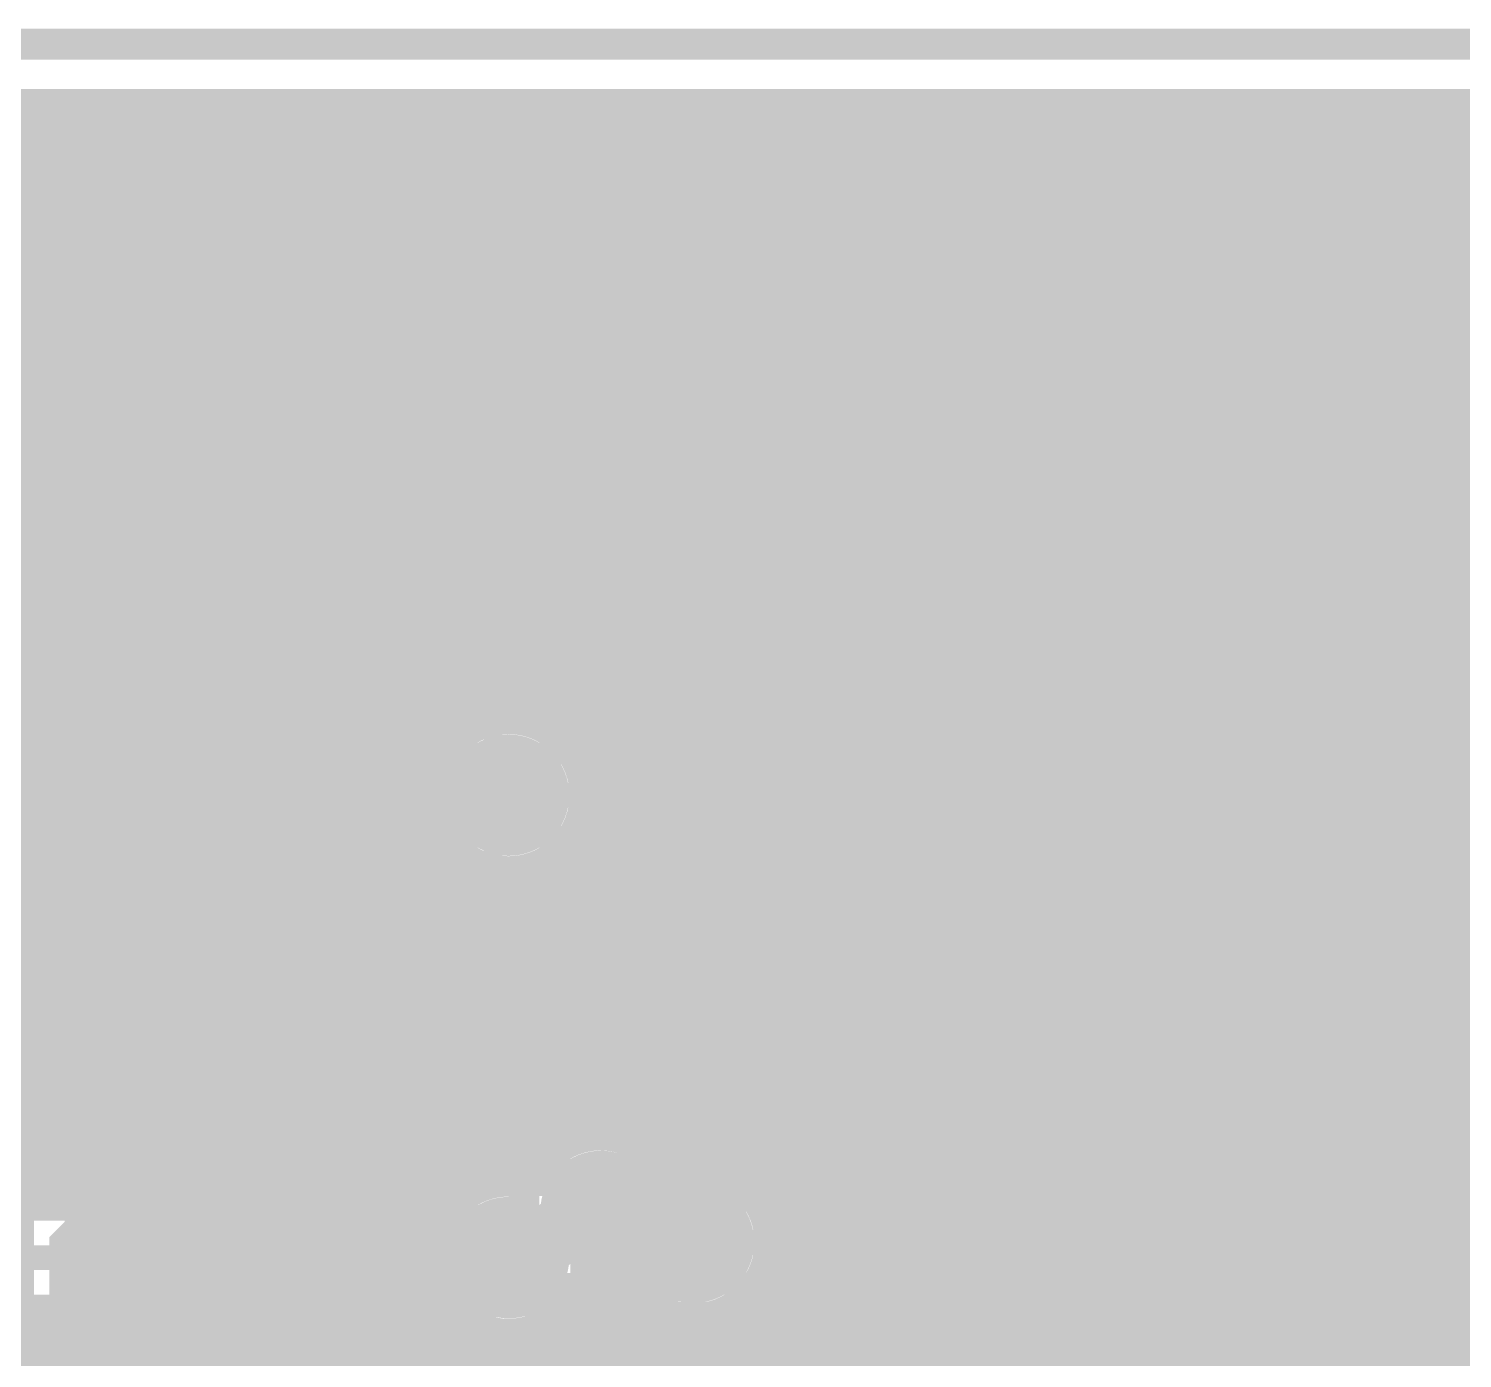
# Model space of a CAD drawing. Extents: x -4 to 136, y -50 to 40.
# Drawn here: x 77.96 to 89.78, y 23.17 to 34.13 of the extents above; entities that cross this region are included whole.
import ezdxf

# ---------------------------------------------------------------- set-up
doc = ezdxf.new("R2010")
doc.units = 0
doc.header["$MEASUREMENT"] = 0
doc.layers.get('0').update_dxf_attribs({"linetype": 'CONTINUOUS'})
for name, color, linetype in [('25-335-0_BOT', 7, 'CONTINUOUS'), ('25-335-0_DRD', 7, 'CONTINUOUS'), ('25-335-0_GND', 6, 'CONTINUOUS'), ('25-335-0_IN1', 4, 'CONTINUOUS'), ('25-335-0_SMT', 5, 'CONTINUOUS'), ('25-335-0_SPT', 10, 'CONTINUOUS'), ('25-335-0_SST', 9, 'CONTINUOUS'), ('25-335-0_TOP', 12, 'CONTINUOUS'), ('THRUHOLE_TAP', 15, 'CONTINUOUS')]:
    doc.layers.add(name, color=color, linetype=linetype)

# ---------------------------------------------------------------- blocks, each defined once
blk = doc.blocks.new('ROUND_40')
at = {"const_width": 0.29972}
blk.add_lwpolyline([(-0.14986, 0, 1), (0.14986, 0, 1)], format="xyb", close=True, dxfattribs=at)
blk = doc.blocks.new('ROUND_60')
at = {"const_width": 0.50038}
blk.add_lwpolyline([(-0.25019, 0, 1), (0.25019, 0, 1)], format="xyb", close=True, dxfattribs=at)
blk = doc.blocks.new('ROUND_62')
at = {"const_width": 0.50038}
blk.add_lwpolyline([(-0.25019, 0, 1), (0.25019, 0, 1)], format="xyb", close=True, dxfattribs=at)
blk = doc.blocks.new('RECTANGLE_2')
blk.add_solid([(0.4826, 0.4064), (0.4826, -0.4064), (-0.4826, 0.4064), (-0.4826, -0.4064)])
blk = doc.blocks.new('RECTANGLE_6')
blk.add_solid([(0.63627, 0.51308), (0.63627, -0.51308), (-0.63627, 0.51308), (-0.63627, -0.51308)])
blk = doc.blocks.new('RECTANGLE_10')
blk.add_solid([(0.6985, 0.4445), (0.6985, -0.4445), (-0.6985, 0.4445), (-0.6985, -0.4445)])
blk = doc.blocks.new('RECTANGLE_18')
blk.add_solid([(0.9017, 0.508), (0.9017, -0.508), (-0.9017, 0.508), (-0.9017, -0.508)])
blk = doc.blocks.new('ROUND_23')
at = {"const_width": 0.10033}
blk.add_lwpolyline([(-0.050164, 0, 1), (0.050164, 0, 1)], format="xyb", close=True, dxfattribs=at)

msp = doc.modelspace()

# ---------------------------------------------------------------- linework, layer by layer
at = {"layer": '25-335-0_BOT'}
for points, const_width in [([(94.33306, 33.401), (37.06622, 33.401)], 0.254), ([(77.9526, 33.401), (77.9526, 31.8008)], 0.254), ([(78.1812, 33.401), (78.1812, 31.8008)], 0.254), ([(78.4098, 33.401), (78.4098, 31.8008)], 0.254), ([(78.6384, 33.401), (78.6384, 31.8008)], 0.254), ([(78.867, 33.401), (78.867, 31.8008)], 0.254), ([(79.0956, 33.401), (79.0956, 31.8008)], 0.254), ([(79.3242, 33.401), (79.3242, 31.8008)], 0.254), ([(79.5528, 33.401), (79.5528, 31.8008)], 0.254), ([(79.7814, 33.401), (79.7814, 31.8008)], 0.254), ([(80.01, 33.401), (80.01, 31.8008)], 0.254), ([(80.2386, 33.401), (80.2386, 31.8008)], 0.254), ([(80.4672, 33.401), (80.4672, 31.8008)], 0.254), ([(80.6958, 33.401), (80.6958, 31.8008)], 0.254), ([(80.9244, 33.401), (80.9244, 31.8008)], 0.254), ([(81.153, 33.401), (81.153, 31.8008)], 0.254), ([(81.3816, 33.401), (81.3816, 31.8008)], 0.254), ([(81.6102, 33.401), (81.6102, 31.8008)], 0.254), ([(81.8388, 33.401), (81.8388, 31.8008)], 0.254), ([(82.0674, 33.401), (82.0674, 31.8008)], 0.254), ([(82.296, 33.401), (82.296, 31.8008)], 0.254), ([(82.5246, 33.401), (82.5246, 31.8008)], 0.254), ([(82.7532, 33.401), (82.7532, 31.8008)], 0.254), ([(82.9818, 33.401), (82.9818, 31.8008)], 0.254), ([(83.2104, 33.401), (83.2104, 31.8008)], 0.254), ([(83.439, 33.401), (83.439, 31.8008)], 0.254), ([(83.6676, 33.401), (83.6676, 31.8008)], 0.254), ([(83.8962, 33.401), (83.8962, 31.8008)], 0.254), ([(84.1248, 33.401), (84.1248, 31.8008)], 0.254), ([(84.3534, 33.401), (84.3534, 31.8008)], 0.254), ([(84.582, 33.401), (84.582, 31.8008)], 0.254), ([(84.8106, 33.401), (84.8106, 31.73476)], 0.254), ([(85.0392, 33.401), (85.0392, 31.5214)], 0.254), ([(85.2678, 33.401), (85.2678, 31.2928)], 0.254), ([(85.4964, 33.401), (85.4964, 31.0642)], 0.254), ([(85.725, 33.401), (85.725, 30.8356)], 0.254), ([(85.9536, 33.401), (85.9536, 30.607)], 0.254), ([(86.1822, 33.401), (86.1822, 30.3784)], 0.254), ([(86.4108, 33.401), (86.4108, 30.1498)], 0.254), ([(86.6394, 33.401), (86.6394, 29.9212)], 0.254), ([(86.868, 33.401), (86.868, 29.6926)], 0.254), ([(87.0966, 33.401), (87.0966, 29.464)], 0.254), ([(87.3252, 33.401), (87.3252, 29.2354)], 0.254), ([(87.5538, 33.401), (87.5538, 29.0068)], 0.254), ([(87.7824, 33.401), (87.7824, 28.7782)], 0.254), ([(88.011, 33.401), (88.011, 28.5496)], 0.254), ([(88.2396, 33.401), (88.2396, 28.321)], 0.254), ([(88.4682, 33.401), (88.4682, 28.0924)], 0.254), ([(88.6968, 33.401), (88.6968, 27.8638)], 0.254), ([(88.9254, 33.401), (88.9254, 27.6352)], 0.254), ([(89.154, 33.401), (89.154, 27.4066)], 0.254), ([(89.3826, 33.401), (89.3826, 27.178)], 0.254), ([(89.6112, 33.401), (89.6112, 26.9494)], 0.254), ([(89.8398, 33.401), (89.8398, 26.7208)], 0.254), ([(94.18066, 33.2486), (40.41648, 33.2486)], 0.254), ([(93.95206, 33.02), (40.75938, 33.02)], 0.254), ([(93.72346, 32.7914), (40.8686, 32.7914)], 0.254), ([(93.49486, 32.5628), (40.88384, 32.5628)], 0.254), ([(93.26626, 32.3342), (52.8828, 32.3342)], 0.254), ([(93.03766, 32.1056), (53.03774, 32.1056)], 0.254), ([(92.80906, 31.877), (74.66584, 31.877)], 0.254), ([(84.582, 31.8008), (74.7522, 31.8008)], 0.254), ([(84.8868, 31.6738), (92.78112, 23.77948)], 0.254), ([(92.58046, 31.6484), (84.9122, 31.6484)], 0.254), ([(92.35186, 31.4198), (85.1408, 31.4198)], 0.254), ([(74.295, 31.369), (84.582, 31.369), (93.091, 22.86), (93.091, 16.129), (93.345, 15.875), (93.345, 12.954), (94.234, 12.065), (94.234, 11.049), (95.885, 9.398), (97.155, 9.398)], 0.2032), ([(92.12326, 31.1912), (85.3694, 31.1912)], 0.254), ([(91.89466, 30.9626), (85.598, 30.9626)], 0.254), ([(84.40166, 30.9372), (74.7522, 30.9372)], 0.254), ([(77.9526, 30.9372), (77.9526, 25.80386)], 0.254), ([(78.1812, 30.9372), (78.1812, 24.4348)], 0.254), ([(78.4098, 30.9372), (78.4098, 24.4348)], 0.254), ([(78.6384, 30.9372), (78.6384, 24.4348)], 0.254), ([(78.867, 30.9372), (78.867, 24.4348)], 0.254), ([(79.0956, 30.9372), (79.0956, 24.4348)], 0.254), ([(79.3242, 30.9372), (79.3242, 24.4348)], 0.254), ([(79.5528, 30.9372), (79.5528, 24.4348)], 0.254), ([(79.7814, 30.9372), (79.7814, 24.4348)], 0.254), ([(80.01, 30.9372), (80.01, 24.4348)], 0.254), ([(80.2386, 30.9372), (80.2386, 24.4348)], 0.254), ([(80.4672, 30.9372), (80.4672, 24.4348)], 0.254), ([(80.6958, 30.9372), (80.6958, 24.4348)], 0.254), ([(80.9244, 30.9372), (80.9244, 24.4348)], 0.254), ([(81.153, 30.9372), (81.153, 24.4348)], 0.254), ([(81.3816, 30.9372), (81.3816, 28.14828)], 0.254), ([(81.6102, 30.9372), (81.6102, 28.36418)], 0.254), ([(81.8388, 30.9372), (81.8388, 28.43784)], 0.254), ([(82.0674, 30.9372), (82.0674, 28.4226)], 0.254), ([(82.296, 30.9372), (82.296, 28.31338)], 0.254), ([(82.5246, 30.9372), (82.5246, 27.97048)], 0.254), ([(82.7532, 30.9372), (82.7532, 25.00884)], 0.254), ([(82.9818, 30.9372), (82.9818, 24.93518)], 0.254), ([(83.2104, 30.9372), (83.2104, 24.71928)], 0.254), ([(83.439, 30.9372), (83.439, 24.75992)], 0.254), ([(83.6676, 30.9372), (83.6676, 24.71674)], 0.254), ([(83.8962, 30.9372), (83.8962, 24.5618)], 0.254), ([(84.1248, 30.9372), (84.1248, 18.9992)], 0.254), ([(84.3534, 30.9372), (84.3534, 13.39088)], 0.254), ([(84.40166, 30.9372), (92.6592, 22.67966)], 0.254), ([(84.60486, 30.734), (52.8828, 30.734)], 0.254), ([(84.582, 30.75686), (84.582, 13.19784)], 0.254), ([(91.66606, 30.734), (85.8266, 30.734)], 0.254), ([(84.83346, 30.5054), (52.8828, 30.5054)], 0.254), ([(84.8106, 30.52826), (84.8106, -2.7813)], 0.254), ([(91.43746, 30.5054), (86.0552, 30.5054)], 0.254), ([(85.06206, 30.2768), (63.4746, 30.2768)], 0.254), ([(85.0392, 30.29966), (85.0392, 4.1402)], 0.254), ([(91.20886, 30.2768), (86.2838, 30.2768)], 0.254), ([(85.29066, 30.0482), (63.60668, 30.0482)], 0.254), ([(85.2678, 30.07106), (85.2678, 4.2799)], 0.254), ([(90.98026, 30.0482), (86.5124, 30.0482)], 0.254), ([(85.51926, 29.8196), (63.6397, 29.8196)], 0.254), ([(85.4964, 29.84246), (85.4964, 4.31292)], 0.254), ([(90.75166, 29.8196), (86.741, 29.8196)], 0.254), ([(85.74786, 29.591), (71.14032, 29.591)], 0.254), ([(85.725, 29.61386), (85.725, 4.25958)], 0.254), ([(90.52306, 29.591), (86.9696, 29.591)], 0.254), ([(85.97646, 29.3624), (71.3232, 29.3624)], 0.254), ([(85.9536, 29.38526), (85.9536, 4.08686)], 0.254), ([(90.3478, 29.3624), (87.1982, 29.3624)], 0.254), ([(86.20506, 29.1338), (71.38416, 29.1338)], 0.254), ([(86.1822, 29.15666), (86.1822, -2.7813)], 0.254), ([(90.28684, 29.1338), (87.4268, 29.1338)], 0.254), ([(86.43366, 28.9052), (71.3867, 28.9052)], 0.254), ([(86.4108, 28.92806), (86.4108, -2.7813)], 0.254), ([(90.3097, 28.9052), (87.6554, 28.9052)], 0.254), ([(86.66226, 28.6766), (71.3867, 28.6766)], 0.254), ([(86.6394, 28.69946), (86.6394, -2.7813)], 0.254), ([(90.42654, 28.6766), (87.884, 28.6766)], 0.254), ([(86.868, 28.47086), (86.868, -2.7813)], 0.254), ([(86.89086, 28.448), (71.3867, 28.448)], 0.254), ([(90.805, 28.448), (88.1126, 28.448)], 0.254), ([(87.0966, 28.24226), (87.0966, -2.7813)], 0.254), ([(81.4324, 28.2194), (71.3867, 28.2194)], 0.254), ([(87.11946, 28.2194), (82.39506, 28.2194)], 0.254), ([(95.8215, 28.2194), (88.3412, 28.2194)], 0.254), ([(87.3252, 28.01366), (87.3252, 22.67204)], 0.254), ([(81.31048, 27.9908), (71.3867, 27.9908)], 0.254), ([(87.34806, 27.9908), (82.51952, 27.9908)], 0.254), ([(95.8215, 27.9908), (88.5698, 27.9908)], 0.254), ([(81.28762, 27.7622), (71.3867, 27.7622)], 0.254), ([(87.57666, 27.7622), (82.54238, 27.7622)], 0.254), ([(87.5538, 27.78506), (87.5538, 22.86508)], 0.254), ([(95.8215, 27.7622), (88.7984, 27.7622)], 0.254), ([(82.5246, 27.65298), (82.5246, 24.9936)], 0.254), ([(81.35112, 27.5336), (71.3867, 27.5336)], 0.254), ([(87.80526, 27.5336), (82.47888, 27.5336)], 0.254), ([(87.7824, 27.55646), (87.7824, 22.92858)], 0.254), ([(95.8215, 27.5336), (89.027, 27.5336)], 0.254), ([(81.3816, 27.47772), (81.3816, 24.4348)], 0.254), ([(81.54162, 27.305), (71.33336, 27.305)], 0.254), ([(88.03386, 27.305), (82.28584, 27.305)], 0.254), ([(82.296, 27.31008), (82.296, 24.88438)], 0.254), ([(88.011, 27.32786), (88.011, 22.90572)], 0.254), ([(95.8215, 27.305), (89.2556, 27.305)], 0.254), ([(81.6102, 27.26182), (81.6102, 24.55418)], 0.254), ([(81.8388, 27.18816), (81.8388, 24.62784)], 0.254), ([(82.0674, 27.20086), (82.0674, 24.6126)], 0.254), ([(88.26246, 27.0764), (71.1708, 27.0764)], 0.254), ([(88.2396, 27.09926), (88.2396, 22.78126)], 0.254), ([(95.8215, 27.0764), (89.4842, 27.0764)], 0.254), ([(88.49106, 26.8478), (76.6318, 26.8478)], 0.254), ([(88.4682, 26.87066), (88.4682, 13.45438)], 0.254), ([(95.8215, 26.8478), (89.7128, 26.8478)], 0.254), ([(88.71966, 26.6192), (76.8604, 26.6192)], 0.254), ([(88.6968, 26.64206), (88.6968, 13.43152)], 0.254), ([(88.94826, 26.3906), (77.089, 26.3906)], 0.254), ([(88.9254, 26.41346), (88.9254, 15.89786)], 0.254), ([(89.17686, 26.162), (77.3176, 26.162)], 0.254), ([(89.154, 26.18486), (89.154, 16.07058)], 0.254), ([(89.40546, 25.9334), (77.80528, 25.9334)], 0.254), ([(89.3826, 25.95626), (89.3826, 16.12392)], 0.254), ([(89.63406, 25.7048), (78.02118, 25.7048)], 0.254), ([(89.6112, 25.72766), (89.6112, 16.0909)], 0.254), ([(89.86266, 25.4762), (78.09484, 25.4762)], 0.254), ([(89.8398, 25.49906), (89.8398, 15.9512)], 0.254), ([(90.09126, 25.2476), (78.0796, 25.2476)], 0.254), ([(77.9526, 24.9936), (77.9526, 24.4348)], 0.254), ([(90.31986, 25.019), (77.97038, 25.019)], 0.254), ([(81.915, 24.003), (75.311, 24.003), (74.549, 24.765)], 0.2032), ([(82.1944, 24.7904), (77.62748, 24.7904)], 0.254), ([(90.54846, 24.7904), (83.15706, 24.7904)], 0.254), ([(81.6229, 24.5618), (75.3618, 24.5618)], 0.254), ([(90.77706, 24.5618), (83.8962, 24.5618)], 0.254), ([(81.45526, 24.4348), (75.4888, 24.4348)], 0.254), ([(91.00566, 24.3332), (84.0359, 24.3332)], 0.254), ([(83.439, 20.701), (83.439, 24.13)], 0.2032), ([(91.23426, 24.1046), (84.06892, 24.1046)], 0.254), ([(91.46286, 23.876), (84.01558, 23.876)], 0.254), ([(82.5246, 23.77186), (82.5246, 18.3388)], 0.254), ([(82.7532, 23.75916), (82.7532, 18.4658)], 0.254), ([(83.0072, 23.6474), (82.4357, 23.6474)], 0.254), ([(82.9818, 23.69566), (82.9818, 21.1328)], 0.254), ([(83.0072, 23.67026), (83.0072, 21.1582)], 0.254), ([(83.8708, 23.67026), (83.8708, 21.1582)], 0.254), ([(91.69146, 23.6474), (83.8708, 23.6474)], 0.254), ([(83.8962, 23.69566), (83.8962, 21.1328)], 0.254), ([(81.45526, 23.5712), (75.311, 23.5712)], 0.254), ([(77.9526, 23.5712), (77.9526, 18.3388)], 0.254), ([(78.1812, 23.5712), (78.1812, 18.3388)], 0.254), ([(78.4098, 23.5712), (78.4098, 21.3868)], 0.254), ([(78.6384, 23.5712), (78.6384, 21.54174)], 0.254), ([(78.867, 23.5712), (78.867, 21.58492)], 0.254), ([(79.0956, 23.5712), (79.0956, 21.54174)], 0.254), ([(79.3242, 23.5712), (79.3242, 21.3868)], 0.254), ([(79.5528, 23.5712), (79.5528, 19.42084)], 0.254), ([(79.7814, 23.5712), (79.7814, 19.4056)], 0.254), ([(80.01, 23.5712), (80.01, 19.29638)], 0.254), ([(80.2386, 23.5712), (80.2386, 18.95348)], 0.254), ([(80.4672, 23.5712), (80.4672, 18.3388)], 0.254), ([(80.6958, 23.5712), (80.6958, 18.3388)], 0.254), ([(80.9244, 23.5712), (80.9244, 18.3388)], 0.254), ([(81.153, 23.5712), (81.153, 18.3388)], 0.254), ([(81.3816, 23.5712), (81.3816, 18.3388)], 0.254), ([(81.67878, 23.4188), (71.0057, 23.4188)], 0.254), ([(81.6102, 23.45182), (81.6102, 18.3388)], 0.254), ([(82.0674, 23.39086), (82.0674, 18.3388)], 0.254), ([(83.0072, 23.4188), (82.15122, 23.4188)], 0.254), ([(82.296, 23.50008), (82.296, 18.3388)], 0.254), ([(91.92006, 23.4188), (83.8708, 23.4188)], 0.254), ([(81.8388, 23.37816), (81.8388, 18.3388)], 0.254), ([(83.0072, 23.1902), (71.0057, 23.1902)], 0.254), ([(92.14866, 23.1902), (83.8708, 23.1902)], 0.254)]:
    msp.add_lwpolyline(points, dxfattribs=dict(at, const_width=const_width))
at = {"layer": '25-335-0_BOT', "const_width": 0.254}
for points in [[(84.8868, 31.6738, 0.1989124), (84.582, 31.80005)], [(81.915, 28.44292, 0.4142136), (81.28508, 27.813)], [(82.54492, 27.813, 0.4142136), (81.915, 28.44292)], [(81.28508, 27.813, 0.4142136), (81.915, 27.18308)], [(81.915, 27.18308, 0.4142136), (82.54492, 27.813)], [(78.09992, 25.4, 0.4142136), (77.47, 26.02992)], [(77.47, 24.77008, 0.4142136), (78.09992, 25.4)], [(82.677, 25.01392, 0.3115985), (82.08772, 24.60752)], [(83.2104, 24.71674, 0.258821), (82.677, 25.01267)], [(83.439, 24.75992, 0.0931481), (83.21032, 24.71695)], [(84.06892, 24.13, 0.4142136), (83.439, 24.75992)], [(81.915, 24.63292, 0.2070678), (81.45584, 24.43425)], [(82.08772, 24.60752, 0.0696874), (81.915, 24.63171)], [(83.8708, 23.67026, 0.2070673), (84.06972, 24.13)], [(81.915, 23.37308, 0.3105672), (82.50428, 23.77694)], [(82.50428, 23.77694, 0.0694097), (82.677, 23.75285)], [(82.677, 23.75408, 0.092198), (82.90347, 23.7962)], [(82.90306, 23.79726, 0.065372), (83.00713, 23.67018)], [(81.45526, 23.5712, 0.2070673), (81.915, 23.37228)]]:
    msp.add_lwpolyline(points, format="xyb", dxfattribs=at)
at = {"layer": '25-335-0_DRD', "const_width": 0.254}
for points in [[(-4.0005, 34.00044), (-4.0005, -4.0005), (135.99922, -4.0005), (135.99922, 34.00044), (-4.0005, 34.00044)], [(81.28, 28.448), (81.28, 27.178)], [(82.55, 28.448), (81.28, 28.448)], [(82.55, 28.448), (81.28, 27.178)], [(82.55, 27.178), (81.28, 28.448)], [(82.55, 27.178), (82.55, 28.448)], [(81.28, 27.178), (82.55, 27.178)], [(78.105, 26.035), (76.835, 26.035)], [(78.105, 26.035), (76.835, 24.765)], [(78.105, 24.765), (76.835, 26.035)], [(78.105, 24.765), (78.105, 26.035)], [(82.042, 25.019), (82.042, 23.749)], [(83.312, 25.019), (82.042, 25.019)], [(83.312, 25.019), (82.042, 23.749)], [(83.312, 23.749), (82.042, 25.019)], [(83.312, 23.749), (83.312, 25.019)], [(76.835, 24.765), (78.105, 24.765)], [(82.804, 24.765), (82.804, 23.495)], [(84.074, 24.765), (82.804, 24.765)], [(84.074, 24.765), (82.804, 23.495)], [(84.074, 23.495), (82.804, 24.765)], [(84.074, 23.495), (84.074, 24.765)], [(81.28, 24.638), (81.28, 23.368)], [(82.55, 24.638), (81.28, 24.638)], [(82.55, 24.638), (81.28, 23.368)], [(82.55, 23.368), (81.28, 24.638)], [(82.55, 23.368), (82.55, 24.638)], [(82.042, 23.749), (83.312, 23.749)], [(82.804, 23.495), (84.074, 23.495)], [(81.28, 23.368), (82.55, 23.368)]]:
    msp.add_lwpolyline(points, dxfattribs=at)
at = {"layer": '25-335-0_GND', "const_width": 0.254}
msp.add_lwpolyline([(-4.0005, 34.00044), (-4.0005, -4.0005), (135.99922, -4.0005), (135.99922, 34.00044), (-4.0005, 34.00044)], dxfattribs=at)
at = {"layer": '25-335-0_IN1'}
for points, const_width in [([(98.82378, 33.401), (37.06622, 33.401)], 0.254), ([(77.9526, 33.401), (77.9526, 32.9438)], 0.254), ([(78.1812, 33.401), (78.1812, 32.9438)], 0.254), ([(78.4098, 33.401), (78.4098, 32.9438)], 0.254), ([(78.6384, 33.401), (78.6384, 32.9438)], 0.254), ([(78.867, 33.401), (78.867, 32.9438)], 0.254), ([(79.0956, 33.401), (79.0956, 32.9438)], 0.254), ([(79.3242, 33.401), (79.3242, 32.9438)], 0.254), ([(79.5528, 33.401), (79.5528, 32.9438)], 0.254), ([(79.7814, 33.401), (79.7814, 32.9438)], 0.254), ([(80.01, 33.401), (80.01, 32.9438)], 0.254), ([(80.2386, 33.401), (80.2386, 32.9438)], 0.254), ([(80.4672, 33.401), (80.4672, 32.9438)], 0.254), ([(80.6958, 33.401), (80.6958, 32.9438)], 0.254), ([(80.9244, 33.401), (80.9244, 32.9438)], 0.254), ([(81.153, 33.401), (81.153, 32.9438)], 0.254), ([(81.3816, 33.401), (81.3816, 32.9438)], 0.254), ([(81.6102, 33.401), (81.6102, 32.9438)], 0.254), ([(81.8388, 33.401), (81.8388, 32.9438)], 0.254), ([(82.0674, 33.401), (82.0674, 32.9438)], 0.254), ([(82.296, 33.401), (82.296, 32.9438)], 0.254), ([(82.5246, 33.401), (82.5246, 32.9438)], 0.254), ([(82.7532, 33.401), (82.7532, 32.9438)], 0.254), ([(82.9818, 33.401), (82.9818, 32.9438)], 0.254), ([(83.2104, 33.401), (83.2104, 32.9438)], 0.254), ([(83.439, 33.401), (83.439, 32.9438)], 0.254), ([(83.6676, 33.401), (83.6676, 32.9438)], 0.254), ([(83.8962, 33.401), (83.8962, 32.9438)], 0.254), ([(84.1248, 33.401), (84.1248, 32.9438)], 0.254), ([(84.3534, 33.401), (84.3534, 32.9438)], 0.254), ([(84.582, 33.401), (84.582, 32.9438)], 0.254), ([(84.8106, 33.401), (84.8106, 32.9438)], 0.254), ([(85.0392, 33.401), (85.0392, 32.9438)], 0.254), ([(85.2678, 33.401), (85.2678, 32.9438)], 0.254), ([(85.4964, 33.401), (85.4964, 32.9438)], 0.254), ([(85.725, 33.401), (85.725, 32.9438)], 0.254), ([(85.9536, 33.401), (85.9536, 32.9438)], 0.254), ([(86.1822, 33.401), (86.1822, 32.9438)], 0.254), ([(86.4108, 33.401), (86.4108, 32.9438)], 0.254), ([(86.6394, 33.401), (86.6394, 32.9438)], 0.254), ([(86.868, 33.401), (86.868, 32.9438)], 0.254), ([(87.0966, 33.401), (87.0966, 32.9438)], 0.254), ([(87.3252, 33.401), (87.3252, 32.9438)], 0.254), ([(87.5538, 33.401), (87.5538, 32.9438)], 0.254), ([(87.7824, 33.401), (87.7824, 32.9438)], 0.254), ([(88.011, 33.401), (88.011, 32.9438)], 0.254), ([(88.2396, 33.401), (88.2396, 32.9438)], 0.254), ([(88.4682, 33.401), (88.4682, 32.9438)], 0.254), ([(88.6968, 33.401), (88.6968, 32.9438)], 0.254), ([(88.9254, 33.401), (88.9254, 32.9438)], 0.254), ([(89.154, 33.401), (89.154, 32.9438)], 0.254), ([(89.3826, 33.401), (89.3826, 32.9438)], 0.254), ([(89.6112, 33.401), (89.6112, 32.9438)], 0.254), ([(89.8398, 33.401), (89.8398, 32.9438)], 0.254), ([(98.81108, 33.2486), (40.41648, 33.2486)], 0.254), ([(98.86442, 33.02), (40.75938, 33.02)], 0.254), ([(94.361, 32.9438), (40.81018, 32.9438)], 0.254), ([(40.259, 32.639), (40.386, 32.512), (94.361, 32.512), (94.869, 32.004), (94.869, 24.892), (97.663, 22.098), (97.663, 14.605), (98.806, 13.462)], 0.2032), ([(94.18066, 32.0802), (53.0479, 32.0802)], 0.254), ([(77.9526, 32.0802), (77.9526, 25.80386)], 0.254), ([(78.1812, 32.0802), (78.1812, 24.6888)], 0.254), ([(78.4098, 32.0802), (78.4098, 24.9174)], 0.254), ([(78.6384, 32.0802), (78.6384, 25.146)], 0.254), ([(78.867, 32.0802), (78.867, 25.3746)], 0.254), ([(79.0956, 32.0802), (79.0956, 25.6032)], 0.254), ([(79.3242, 32.0802), (79.3242, 25.8318)], 0.254), ([(79.5528, 32.0802), (79.5528, 26.0604)], 0.254), ([(79.7814, 32.0802), (79.7814, 26.289)], 0.254), ([(80.01, 32.0802), (80.01, 26.5176)], 0.254), ([(80.2386, 32.0802), (80.2386, 26.7462)], 0.254), ([(80.4672, 32.0802), (80.4672, 26.9748)], 0.254), ([(80.6958, 32.0802), (80.6958, 27.2034)], 0.254), ([(80.9244, 32.0802), (80.9244, 27.432)], 0.254), ([(81.153, 32.0802), (81.153, 27.6606)], 0.254), ([(81.3816, 32.0802), (81.3816, 28.14828)], 0.254), ([(81.6102, 32.0802), (81.6102, 28.36418)], 0.254), ([(81.8388, 32.0802), (81.8388, 28.43784)], 0.254), ([(82.0674, 32.0802), (82.0674, 28.4226)], 0.254), ([(82.296, 32.0802), (82.296, 28.31338)], 0.254), ([(82.5246, 32.0802), (82.5246, 27.97048)], 0.254), ([(82.7532, 32.0802), (82.7532, 25.00884)], 0.254), ([(82.9818, 32.0802), (82.9818, 24.93518)], 0.254), ([(83.2104, 32.0802), (83.2104, 24.71928)], 0.254), ([(83.439, 32.0802), (83.439, 24.75992)], 0.254), ([(83.6676, 32.0802), (83.6676, 24.71674)], 0.254), ([(83.8962, 32.0802), (83.8962, 24.5618)], 0.254), ([(84.1248, 32.0802), (84.1248, 20.2438)], 0.254), ([(84.3534, 32.0802), (84.3534, 20.2438)], 0.254), ([(84.582, 32.0802), (84.582, 20.2438)], 0.254), ([(84.8106, 32.0802), (84.8106, 20.2438)], 0.254), ([(85.0392, 32.0802), (85.0392, 20.2438)], 0.254), ([(85.2678, 32.0802), (85.2678, 20.2438)], 0.254), ([(85.4964, 32.0802), (85.4964, 20.2438)], 0.254), ([(85.725, 32.0802), (85.725, 20.2438)], 0.254), ([(85.9536, 32.0802), (85.9536, 20.2438)], 0.254), ([(86.1822, 32.0802), (86.1822, 20.2438)], 0.254), ([(86.4108, 32.0802), (86.4108, 20.2438)], 0.254), ([(86.6394, 32.0802), (86.6394, 20.2438)], 0.254), ([(86.868, 32.0802), (86.868, 20.2438)], 0.254), ([(87.0966, 32.0802), (87.0966, 20.2438)], 0.254), ([(87.3252, 32.0802), (87.3252, 22.67204)], 0.254), ([(87.5538, 32.0802), (87.5538, 22.86508)], 0.254), ([(87.7824, 32.0802), (87.7824, 22.92858)], 0.254), ([(88.011, 32.0802), (88.011, 22.90572)], 0.254), ([(88.2396, 32.0802), (88.2396, 22.78126)], 0.254), ([(88.4682, 32.0802), (88.4682, 20.2438)], 0.254), ([(88.6968, 32.0802), (88.6968, 20.2438)], 0.254), ([(88.9254, 32.0802), (88.9254, 20.2438)], 0.254), ([(89.154, 32.0802), (89.154, 20.2438)], 0.254), ([(89.3826, 32.0802), (89.3826, 20.2438)], 0.254), ([(89.6112, 32.0802), (89.6112, 20.2438)], 0.254), ([(89.8398, 32.0802), (89.8398, 20.2438)], 0.254), ([(94.38386, 31.877), (74.66584, 31.877)], 0.254), ([(94.4372, 31.6484), (74.85888, 31.6484)], 0.254), ([(93.77426, 31.4198), (74.92238, 31.4198)], 0.254), ([(93.6371, 31.1912), (74.89952, 31.1912)], 0.254), ([(93.60408, 30.9626), (74.77506, 30.9626)], 0.254), ([(93.65742, 30.734), (65.7606, 30.734)], 0.254), ([(93.8276, 30.5054), (65.9892, 30.5054)], 0.254), ([(93.9292, 30.2768), (66.2178, 30.2768)], 0.254), ([(93.9292, 30.0482), (66.4464, 30.0482)], 0.254), ([(93.9292, 29.8196), (66.675, 29.8196)], 0.254), ([(90.55862, 29.591), (71.10984, 29.591)], 0.254), ([(90.36812, 29.3624), (71.30288, 29.3624)], 0.254), ([(90.30462, 29.1338), (71.36638, 29.1338)], 0.254), ([(90.32748, 28.9052), (71.34352, 28.9052)], 0.254), ([(90.4494, 28.6766), (71.21906, 28.6766)], 0.254), ([(93.9292, 28.448), (68.26758, 28.448)], 0.254), ([(81.4324, 28.2194), (68.32092, 28.2194)], 0.254), ([(93.9292, 28.2194), (82.39506, 28.2194)], 0.254), ([(81.31048, 27.9908), (71.1962, 27.9908)], 0.254), ([(93.9292, 27.9908), (82.51952, 27.9908)], 0.254), ([(81.25206, 27.7622), (71.3359, 27.7622)], 0.254), ([(81.28508, 27.79268), (77.93228, 24.43988)], 0.254), ([(78.232, 15.875), (78.232, 24.13), (81.915, 27.813)], 0.2032), ([(81.28508, 27.813), (81.2854, 27.79269)], 0.254), ([(93.9292, 27.7622), (82.54238, 27.7622)], 0.254), ([(82.5246, 27.65298), (82.5246, 24.9936)], 0.254), ([(81.02346, 27.5336), (71.36892, 27.5336)], 0.254), ([(93.9292, 27.5336), (82.47888, 27.5336)], 0.254), ([(80.79486, 27.305), (71.31558, 27.305)], 0.254), ([(93.9292, 27.305), (82.28584, 27.305)], 0.254), ([(82.296, 27.31008), (82.296, 24.88438)], 0.254), ([(81.89468, 27.18308), (78.6638, 23.94966)], 0.254), ([(81.89468, 27.18308), (81.915, 27.18275)], 0.254), ([(82.0674, 27.20086), (82.0674, 24.6126)], 0.254), ([(80.56626, 27.0764), (71.14286, 27.0764)], 0.254), ([(93.9292, 27.0764), (81.788, 27.0764)], 0.254), ([(81.8388, 27.12466), (81.8388, 24.62784)], 0.254), ([(80.33766, 26.8478), (71.29018, 26.8478)], 0.254), ([(93.9292, 26.8478), (81.5594, 26.8478)], 0.254), ([(81.6102, 26.89606), (81.6102, 24.55418)], 0.254), ([(80.10906, 26.6192), (71.36384, 26.6192)], 0.254), ([(93.9292, 26.6192), (81.3308, 26.6192)], 0.254), ([(81.3816, 26.66746), (81.3816, 24.33828)], 0.254), ([(79.88046, 26.3906), (71.3486, 26.3906)], 0.254), ([(93.9292, 26.3906), (81.1022, 26.3906)], 0.254), ([(81.153, 26.43886), (81.153, 22.9616)], 0.254), ([(79.65186, 26.162), (71.23938, 26.162)], 0.254), ([(93.9292, 26.162), (80.8736, 26.162)], 0.254), ([(80.9244, 26.21026), (80.9244, 22.733)], 0.254), ([(79.42326, 25.9334), (77.80528, 25.9334)], 0.254), ([(93.9292, 25.9334), (80.645, 25.9334)], 0.254), ([(80.6958, 25.98166), (80.6958, 22.5044)], 0.254), ([(80.4672, 25.75306), (80.4672, 22.2758)], 0.254), ([(79.19466, 25.7048), (78.02118, 25.7048)], 0.254), ([(93.9292, 25.7048), (80.4164, 25.7048)], 0.254), ([(80.2386, 25.52446), (80.2386, 22.0472)], 0.254), ([(78.96606, 25.4762), (78.09484, 25.4762)], 0.254), ([(93.9292, 25.4762), (80.1878, 25.4762)], 0.254), ([(80.01, 25.29586), (80.01, 21.8186)], 0.254), ([(78.73746, 25.2476), (78.0796, 25.2476)], 0.254), ([(93.9292, 25.2476), (79.9592, 25.2476)], 0.254), ([(79.7814, 25.06726), (79.7814, 21.59)], 0.254), ([(77.9526, 24.9936), (77.9526, 24.4602)], 0.254), ([(78.50886, 25.019), (77.97038, 25.019)], 0.254), ([(93.9292, 25.019), (79.7306, 25.019)], 0.254), ([(79.5528, 24.83866), (79.5528, 21.3868)], 0.254), ([(78.28026, 24.7904), (77.62748, 24.7904)], 0.254), ([(82.1944, 24.7904), (79.502, 24.7904)], 0.254), ([(93.9292, 24.7904), (83.15706, 24.7904)], 0.254), ([(79.3242, 24.61006), (79.3242, 21.3868)], 0.254), ([(78.05166, 24.5618), (75.1459, 24.5618)], 0.254), ([(81.6229, 24.5618), (79.2734, 24.5618)], 0.254), ([(93.93682, 24.5618), (83.8962, 24.5618)], 0.254), ([(77.851, 24.3332), (75.0062, 24.3332)], 0.254), ([(82.677, 24.384), (82.677, 23.876), (79.756, 20.955), (78.867, 20.955)], 0.2032), ([(81.37906, 24.3332), (79.0448, 24.3332)], 0.254), ([(79.0956, 24.38146), (79.0956, 21.54174)], 0.254), ([(94.05366, 24.3332), (84.0359, 24.3332)], 0.254), ([(81.2927, 24.1046), (78.8162, 24.1046)], 0.254), ([(78.867, 24.15286), (78.867, 21.58492)], 0.254), ([(93.18498, 24.1046), (84.06892, 24.1046)], 0.254), ([(78.6638, 23.94966), (78.6638, 21.5519)], 0.254), ([(81.29778, 23.876), (78.6638, 23.876)], 0.254), ([(92.84208, 23.876), (84.01558, 23.876)], 0.254), ([(81.3943, 23.6474), (78.6638, 23.6474)], 0.254), ([(81.3816, 23.66772), (81.3816, 23.1902)], 0.254), ([(92.73286, 23.6474), (83.84286, 23.6474)], 0.254), ([(83.8962, 23.69566), (83.8962, 21.1328)], 0.254), ([(82.9818, 23.5712), (80.06588, 20.65528)], 0.254), ([(82.9818, 23.56866), (82.9818, 21.1328)], 0.254), ([(83.2104, 23.54326), (83.2104, 21.28774)], 0.254), ([(83.6676, 23.54326), (83.6676, 21.28774)], 0.254), ([(81.60766, 23.4188), (78.6638, 23.4188)], 0.254), ([(81.63052, 23.43912), (79.57566, 21.3868)], 0.254), ([(81.6102, 23.45182), (81.6102, 23.4188)], 0.254), ([(92.72016, 23.4188), (82.8294, 23.4188)], 0.254), ([(83.439, 23.50008), (83.439, 21.33092)], 0.254), ([(82.7532, 23.34006), (82.7532, 20.2438)], 0.254), ([(81.37906, 23.1902), (78.6638, 23.1902)], 0.254), ([(92.79382, 23.1902), (82.6008, 23.1902)], 0.254), ([(82.5246, 23.11146), (82.5246, 20.2438)], 0.254)]:
    msp.add_lwpolyline(points, dxfattribs=dict(at, const_width=const_width))
at = {"layer": '25-335-0_IN1', "const_width": 0.254}
for points in [[(81.915, 28.44292, 0.4142136), (81.28508, 27.813)], [(82.54492, 27.813, 0.4142136), (81.915, 28.44292)], [(81.915, 27.18308, 0.4142136), (82.54492, 27.813)], [(78.09992, 25.4, 0.4142136), (77.47, 26.02992)], [(77.47, 24.77008, 0.4142136), (78.09992, 25.4)], [(82.677, 25.01392, 0.3115985), (82.08772, 24.60752)], [(83.2104, 24.71674, 0.258821), (82.677, 25.01267)], [(83.439, 24.75992, 0.0931481), (83.21032, 24.71695)], [(84.06892, 24.13, 0.4142136), (83.439, 24.75992)], [(81.915, 24.63292, 0.4142136), (81.28508, 24.003)], [(82.08772, 24.60752, 0.0696874), (81.915, 24.63171)], [(77.9272, 24.4348, 0.1989124), (77.80095, 24.13)], [(83.439, 23.50008, 0.4142136), (84.06892, 24.13)], [(81.28508, 24.003, 0.2831084), (81.63052, 23.43912)], [(82.9818, 23.5712, 0.0534773), (83.03951, 23.64278)], [(83.04022, 23.64232, 0.1730587), (83.439, 23.50003)]]:
    msp.add_lwpolyline(points, format="xyb", dxfattribs=at)
at = {"layer": '25-335-0_SST', "const_width": 0.1524}
for points in [[(78.4733, 32.20466), (78.30566, 32.26562), (78.30566, 32.62122), (78.4733, 32.67964), (79.15148, 32.67964), (79.32166, 32.62122), (79.32166, 32.26562), (79.15148, 32.20466)], [(83.28406, 32.57296), (83.28406, 32.21736), (83.4517, 32.09798), (83.62188, 32.09798), (83.79206, 32.21736), (83.79206, 32.57296), (82.77606, 32.57296)], [(80.36306, 31.8643), (80.19542, 31.92526), (80.19542, 32.28086), (80.36306, 32.33928), (81.04124, 32.33928), (81.21142, 32.28086), (81.21142, 31.92526), (81.04124, 31.8643)], [(83.28406, 32.27578), (82.77606, 32.09798)], [(78.30566, 31.48584), (78.30566, 31.72206)], [(78.30566, 31.60522), (79.32166, 31.60522), (79.15148, 31.72206)], [(82.9437, 31.73476), (82.77606, 31.6738), (82.77606, 31.3182), (82.9437, 31.25978), (83.28406, 31.25978), (83.4517, 31.37916), (83.4517, 31.73476), (83.79206, 31.73476), (83.79206, 31.25978)], [(80.19542, 31.14548), (80.19542, 31.3817)], [(80.19542, 31.26486), (81.21142, 31.26486), (81.04124, 31.3817)], [(78.64348, 30.64764), (78.64348, 31.12262), (79.32166, 30.88386), (79.32166, 30.76702), (78.30566, 30.76702)], [(83.28406, 30.48), (83.4517, 30.42158), (83.62188, 30.42158), (83.79206, 30.48), (83.79206, 30.8356), (83.62188, 30.89656), (83.4517, 30.89656), (83.28406, 30.8356), (83.28406, 30.48), (83.11388, 30.42158), (82.9437, 30.42158), (82.77606, 30.48), (82.77606, 30.8356), (82.9437, 30.89656), (83.11388, 30.89656), (83.28406, 30.8356)], [(80.36306, 30.78226), (80.19542, 30.66288), (80.19542, 30.42666), (80.36306, 30.30728), (80.53324, 30.30728), (80.87106, 30.5435), (81.21142, 30.30728), (81.21142, 30.78226)], [(77.851, 30.353), (77.851, 26.797), (79.629, 26.797), (79.629, 30.353), (77.851, 30.353)], [(81.4705, 27.1145), (81.4705, 30.0355), (79.8322, 30.0355), (79.8322, 27.1145), (81.4705, 27.1145)], [(81.788, 29.972), (84.582, 29.972), (84.582, 24.638), (81.788, 24.638), (81.788, 29.972)], [(84.709, 26.416), (84.709, 26.289), (86.36, 26.289), (86.741, 26.67), (86.741, 29.591), (84.709, 29.591), (84.709, 26.416)], [(87.0585, 28.74772), (87.0585, 28.39212), (87.39632, 28.27274), (87.73668, 28.27274), (88.0745, 28.39212), (88.0745, 28.74772)], [(87.0585, 28.68676), (88.0745, 28.68676)], [(87.22868, 27.90952), (87.0585, 27.84856), (87.0585, 27.49296), (87.22868, 27.43454), (87.5665, 27.43454), (87.73668, 27.55392), (87.73668, 27.90952), (88.0745, 27.90952), (88.0745, 27.43454)], [(79.81442, 26.57094), (80.06842, 26.57094), (80.15224, 26.71064), (80.15224, 26.85288), (80.06842, 26.99512), (79.81442, 26.99512), (79.81442, 26.14676)], [(80.50022, 26.289), (80.54086, 26.14676), (80.79486, 26.14676), (80.83804, 26.289), (80.83804, 26.57094), (80.75422, 26.71064), (80.50022, 26.71064), (80.50022, 26.99512), (80.83804, 26.99512)], [(81.26984, 26.14676), (81.52384, 26.99512), (81.18602, 26.99512)], [(78.613, 26.162), (78.994, 26.543), (79.629, 26.543)], [(80.02524, 26.57094), (80.15224, 26.14676)], [(79.5655, 23.3045), (79.5655, 26.2255), (77.9272, 26.2255), (77.9272, 23.3045), (79.5655, 23.3045)], [(81.4705, 23.3045), (81.4705, 26.2255), (79.8322, 26.2255), (79.8322, 23.3045), (81.4705, 23.3045)], [(85.27542, 25.48128), (85.27542, 25.12568), (85.44306, 25.0063), (85.61324, 25.0063), (85.78342, 25.12568), (85.78342, 25.48128), (84.76742, 25.48128)], [(86.67242, 25.48128), (86.67242, 25.12568), (86.84006, 25.0063), (87.01024, 25.0063), (87.18042, 25.12568), (87.18042, 25.48128), (86.16442, 25.48128)], [(88.95842, 25.35428), (88.95842, 24.99868), (89.12606, 24.8793), (89.29624, 24.8793), (89.46642, 24.99868), (89.46642, 25.35428), (88.45042, 25.35428)], [(85.27542, 25.1841), (84.76742, 25.0063)], [(86.67242, 25.1841), (86.16442, 25.0063)], [(88.95842, 25.0571), (88.45042, 24.8793)], [(84.76742, 24.1681), (84.76742, 24.64308), (85.44306, 24.1681), (85.61324, 24.1681), (85.78342, 24.22906), (85.78342, 24.58466), (85.61324, 24.64308)], [(86.16442, 24.1681), (86.16442, 24.64308), (86.84006, 24.1681), (87.01024, 24.1681), (87.18042, 24.22906), (87.18042, 24.58466), (87.01024, 24.64308)], [(88.45042, 24.16048), (88.45042, 24.3967)], [(88.45042, 24.27986), (89.46642, 24.27986), (89.29624, 24.3967)], [(81.73466, 23.80488), (82.09026, 23.80488), (82.20964, 23.97506), (82.20964, 24.1427), (82.09026, 24.31288), (81.73466, 24.31288), (81.73466, 23.29688)], [(82.57286, 23.46706), (82.63382, 23.29688), (82.98942, 23.29688), (83.04784, 23.46706), (83.04784, 23.80488), (82.92846, 23.97506), (82.57286, 23.97506), (82.57286, 24.31288), (83.04784, 24.31288)], [(83.47202, 23.80488), (83.82762, 23.80488), (83.88604, 23.6347), (83.88604, 23.46706), (83.82762, 23.29688), (83.47202, 23.29688), (83.41106, 23.46706), (83.41106, 23.6347), (83.64982, 24.31288)], [(82.03184, 23.80488), (82.20964, 23.29688)], [(85.27542, 23.74646), (85.27542, 23.39086), (85.10524, 23.3299), (84.93506, 23.3299), (84.76742, 23.39086), (84.76742, 23.74646), (84.93506, 23.80488), (85.10524, 23.80488), (85.78342, 23.56866)], [(86.33206, 23.80488), (86.16442, 23.74646), (86.16442, 23.39086), (86.33206, 23.3299), (86.67242, 23.3299), (86.84006, 23.44928), (86.84006, 23.80488), (87.18042, 23.80488), (87.18042, 23.3299)], [(88.95842, 23.3807), (88.95842, 23.7363), (89.12606, 23.79726), (89.29624, 23.79726), (89.46642, 23.7363), (89.46642, 23.3807), (89.29624, 23.32228), (89.12606, 23.32228), (88.45042, 23.5585)]]:
    msp.add_lwpolyline(points, dxfattribs=at)
at = {"layer": '25-335-0_TOP'}
for points, const_width in [([(36.449, 33.274), (36.703, 33.528), (96.393, 33.528), (98.044, 31.877), (99.568, 31.877), (99.695, 32.004), (99.822, 32.004)], 0.2032), ([(99.4791, 30.50032), (98.78568, 30.50032), (96.266, 33.02), (41.529, 33.02), (36.83, 28.321), (36.83, 26.797), (36.83, 26.7462)], 0.2032), ([(36.83, 25.3238), (36.8808, 25.3238), (37.719, 26.162), (37.719, 28.448), (41.783, 32.512), (96.139, 32.512), (96.9391, 31.7119), (96.9391, 30.50032)], 0.2032), ([(42.799, 31.623), (43.18, 32.004), (51.308, 32.004), (52.578, 30.734), (55.372, 30.734), (55.626, 30.988), (73.66, 30.988), (73.914, 30.734), (74.549, 30.734), (74.803, 30.988), (94.234, 30.988)], 0.2032), ([(95.885, 31.877), (95.885, 32.004), (52.578, 32.004), (52.451, 31.877)], 0.2032), ([(132.4991, 30.50032), (132.4991, 30.6959), (131.318, 31.877), (101.092, 31.877), (100.711, 31.496), (100.711, 26.924), (99.822, 26.035), (95.885, 26.035), (94.9198, 27.0002), (85.725, 27.0002)], 0.2032), ([(112.1791, 30.50032), (112.1791, 30.226), (112.141, 30.226), (110.871, 28.956), (110.871, 26.924), (110.49, 26.543), (100.965, 26.543), (99.949, 25.527), (89.789, 25.527), (89.027, 24.765), (83.058, 24.765), (82.677, 24.384)], 0.2032), ([(95.504, 29.845), (94.488, 29.845), (93.853, 30.48), (74.93, 30.48), (74.676, 30.226), (73.406, 30.226), (73.152, 30.48), (56.134, 30.48)], 0.2032), ([(80.645, 29.2862), (80.645, 29.337), (80.391, 29.591), (78.74, 29.591), (78.72476, 29.57576), (77.089, 29.57576)], 0.635), ([(83.185, 28.9814), (82.7786, 28.9814), (82.4738, 29.2862), (80.645, 29.2862)], 0.635), ([(83.185, 28.9814), (85.6234, 28.9814), (85.725, 28.8798), (85.8266, 28.9814), (90.8304, 28.9814), (90.932, 29.083)], 0.635), ([(67.691, 28.194), (70.993, 28.194), (71.374, 28.575), (79.883, 28.575), (80.5942, 27.8638), (80.645, 27.8638)], 0.2032), ([(81.915, 27.813), (94.742, 27.813), (96.012, 26.543), (98.298, 26.543), (99.4791, 27.7241), (99.4791, 27.96032)], 0.2032), ([(80.645, 27.8638), (80.645, 25.4762)], 0.2032), ([(77.089, 27.57424), (78.72476, 27.57424), (78.74, 27.559)], 0.2032), ([(78.74, 27.559), (78.74, 25.4762)], 0.2032), ([(83.185, 25.6286), (84.4296, 25.6286), (85.725, 26.924), (85.725, 27.0002)], 0.2032), ([(83.439, 24.13), (89.027, 24.13), (89.916, 25.019), (100.203, 25.019), (101.219, 26.035), (110.236, 26.035), (110.871, 25.4), (111.887, 25.4), (112.395, 25.908)], 0.2032), ([(111.76, 22.479), (110.617, 22.479), (110.49, 22.606), (110.49, 25.019), (109.982, 25.527), (101.473, 25.527), (100.457, 24.511), (90.17, 24.511), (88.773, 23.114), (77.724, 23.114), (77.089, 23.749), (77.089, 24.39924)], 0.381), ([(83.185, 25.6286), (82.7786, 25.6286), (81.915, 24.765), (79.375, 24.765), (78.74, 24.13), (78.74, 24.0538)], 0.2032), ([(80.645, 24.0538), (80.6958, 24.003), (81.915, 24.003)], 0.2032), ([(93.345, 22.3012), (93.345, 22.352), (93.345, 22.479), (92.71, 23.114), (89.7128, 23.114), (88.9, 22.3012)], 0.381)]:
    msp.add_lwpolyline(points, dxfattribs=dict(at, const_width=const_width))

# ---------------------------------------------------------------- block references
at = {"layer": '25-335-0_BOT'}
for p in [(81.915, 27.813), (82.677, 24.384), (83.439, 24.13), (81.915, 24.003)]:
    msp.add_blockref('ROUND_40', p, dxfattribs=at)
at = {"layer": '25-335-0_GND'}
for name, p in [('ROUND_60', (81.915, 27.813)), ('ROUND_62', (77.47, 25.4)), ('ROUND_60', (82.677, 24.384)), ('ROUND_60', (83.439, 24.13)), ('ROUND_60', (81.915, 24.003))]:
    msp.add_blockref(name, p, dxfattribs=at)
at = {"layer": '25-335-0_IN1'}
for p in [(81.915, 27.813), (82.677, 24.384), (83.439, 24.13), (81.915, 24.003)]:
    msp.add_blockref('ROUND_40', p, dxfattribs=at)
at = {"layer": '25-335-0_SMT'}
for name, p in [('RECTANGLE_6', (78.74, 29.591)), ('RECTANGLE_2', (80.645, 29.2862)), ('RECTANGLE_18', (83.185, 28.9814)), ('RECTANGLE_10', (85.725, 28.8798)), ('RECTANGLE_2', (80.645, 27.8638)), ('RECTANGLE_6', (78.74, 27.559)), ('RECTANGLE_10', (85.725, 27.0002)), ('RECTANGLE_18', (83.185, 25.6286)), ('RECTANGLE_2', (78.74, 25.4762)), ('RECTANGLE_2', (80.645, 25.4762)), ('RECTANGLE_2', (78.74, 24.0538)), ('RECTANGLE_2', (80.645, 24.0538))]:
    msp.add_blockref(name, p, dxfattribs=at)
at = {"layer": '25-335-0_SPT'}
for name, p in [('RECTANGLE_6', (78.74, 29.591)), ('RECTANGLE_2', (80.645, 29.2862)), ('RECTANGLE_18', (83.185, 28.9814)), ('RECTANGLE_10', (85.725, 28.8798)), ('RECTANGLE_2', (80.645, 27.8638)), ('RECTANGLE_6', (78.74, 27.559)), ('RECTANGLE_10', (85.725, 27.0002)), ('RECTANGLE_18', (83.185, 25.6286)), ('RECTANGLE_2', (78.74, 25.4762)), ('RECTANGLE_2', (80.645, 25.4762)), ('RECTANGLE_2', (78.74, 24.0538)), ('RECTANGLE_2', (80.645, 24.0538))]:
    msp.add_blockref(name, p, dxfattribs=at)
at = {"layer": '25-335-0_TOP'}
for name, p in [('RECTANGLE_6', (78.74, 29.591)), ('RECTANGLE_2', (80.645, 29.2862)), ('RECTANGLE_18', (83.185, 28.9814)), ('RECTANGLE_10', (85.725, 28.8798)), ('RECTANGLE_2', (80.645, 27.8638)), ('RECTANGLE_6', (78.74, 27.559)), ('ROUND_40', (81.915, 27.813)), ('RECTANGLE_10', (85.725, 27.0002)), ('RECTANGLE_18', (83.185, 25.6286)), ('RECTANGLE_2', (78.74, 25.4762)), ('RECTANGLE_2', (80.645, 25.4762)), ('ROUND_40', (82.677, 24.384)), ('RECTANGLE_2', (78.74, 24.0538)), ('RECTANGLE_2', (80.645, 24.0538)), ('ROUND_40', (83.439, 24.13)), ('ROUND_40', (81.915, 24.003))]:
    msp.add_blockref(name, p, dxfattribs=at)
at = {"layer": 'THRUHOLE_TAP'}
for p in [(81.915, 27.813), (82.677, 24.384), (83.439, 24.13), (81.915, 24.003)]:
    msp.add_blockref('ROUND_23', p, dxfattribs=at)

doc.saveas('drawing.dxf')
